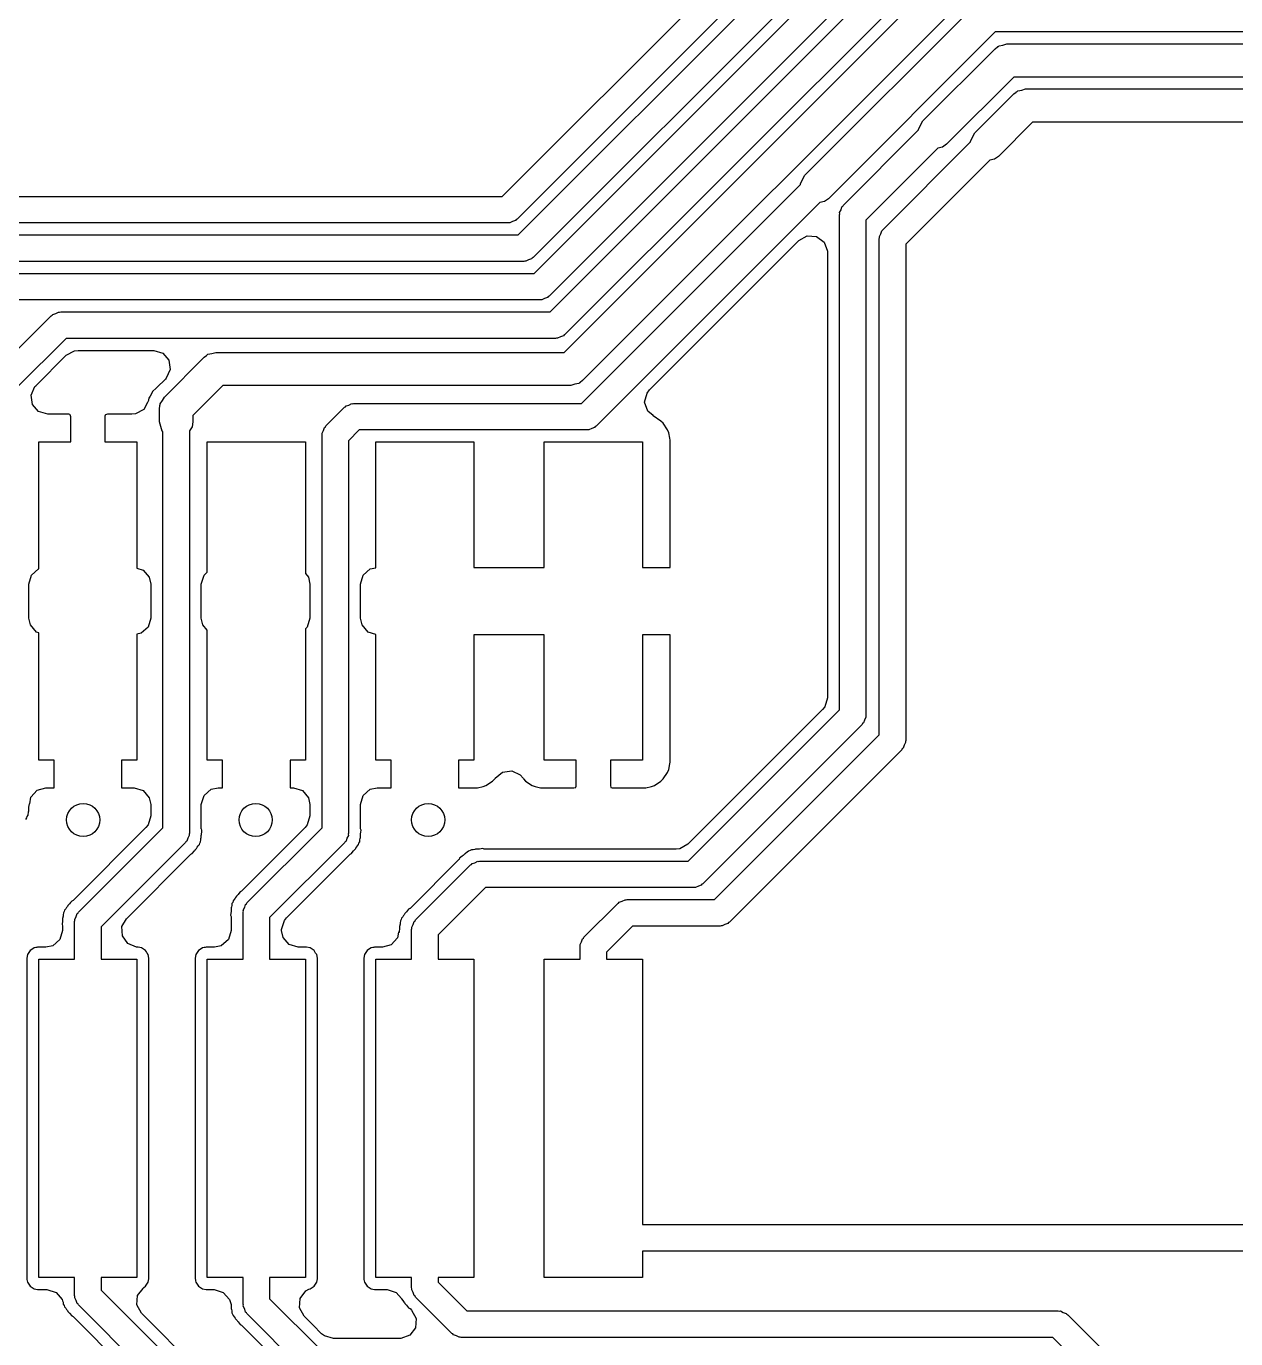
# Model space of a CAD drawing. Extents: x 115.8 to 161.6, y -138.1 to -93.2.
# Drawn here: x 138.77 to 147.89, y -133.11 to -123.22 of the extents above; entities that cross this region are included whole.
import ezdxf

# ---------------------------------------------------------------- set-up
doc = ezdxf.new("R2010")
doc.units = 0
doc.layers.add('BLACK', color=7, linetype='CONTINUOUS')

msp = doc.modelspace()

# ---------------------------------------------------------------- linework, layer by layer
at = {"layer": 'BLACK', "linetype": 'CONTINUOUS'}
for p, q in [((142.359, -124.5), (145.329, -121.529)), ((145.441, -121.7), (142.471, -124.671)), ((142.479, -124.79), (145.439, -121.829)), ((145.552, -122), (142.591, -124.961)), ((142.599, -125.08), (145.56, -122.119)), ((145.672, -122.29), (142.711, -125.251)), ((142.719, -125.37), (145.68, -122.409)), ((145.792, -122.58), (142.831, -125.541)), ((142.824, -125.675), (145.792, -122.707)), ((145.933, -122.92), (142.964, -125.888)), ((144.64, -124.34), (145.933, -123.047)), ((146.073, -123.26), (144.817, -124.517)), ((152.975, -123.26), (146.073, -123.26)), ((146.092, -123.373), (146.095, -123.37)), ((146.095, -123.37), (146.098, -123.369)), ((146.098, -123.369), (146.103, -123.365)), ((146.103, -123.365), (146.133, -123.359)), ((146.133, -123.359), (146.163, -123.35)), ((146.163, -123.35), (153.273, -123.35)), ((145.53, -123.93), (146.074, -123.387)), ((146.074, -123.387), (146.092, -123.373)), ((146.214, -123.6), (145.707, -124.107)), ((153.325, -123.6), (146.214, -123.6)), ((145.921, -124.021), (146.215, -123.727)), ((146.215, -123.727), (146.233, -123.713)), ((146.233, -123.713), (146.236, -123.71)), ((146.236, -123.71), (146.239, -123.709)), ((146.239, -123.709), (146.244, -123.705)), ((146.244, -123.705), (146.274, -123.699)), ((146.274, -123.699), (146.303, -123.69)), ((146.303, -123.69), (153.633, -123.69)), ((145.497, -123.992), (145.53, -123.93)), ((146.355, -123.94), (146.098, -124.198)), ((153.685, -123.94), (146.355, -123.94)), ((144.929, -124.567), (145.497, -123.999)), ((145.497, -123.999), (145.497, -123.992)), ((145.887, -124.083), (145.921, -124.021)), ((145.643, -124.136), (145.1, -124.679)), ((145.229, -124.748), (145.888, -124.089)), ((145.678, -124.129), (145.643, -124.136)), ((145.707, -124.107), (145.678, -124.129)), ((145.888, -124.089), (145.887, -124.083)), ((146.033, -124.227), (145.4, -124.86)), ((146.069, -124.219), (146.033, -124.227)), ((146.098, -124.198), (146.069, -124.219)), ((144.606, -124.402), (144.64, -124.34)), ((142.955, -126.06), (144.607, -124.409)), ((144.607, -124.409), (144.606, -124.402)), ((135.6, -124.5), (142.359, -124.5)), ((144.752, -124.546), (143.067, -126.231)), ((144.788, -124.538), (144.752, -124.546)), ((144.817, -124.517), (144.788, -124.538)), ((144.9, -124.638), (144.902, -124.63)), ((144.9, -128.369), (144.9, -124.638)), ((144.901, -124.622), (144.912, -124.601)), ((144.902, -124.63), (144.901, -124.622)), ((144.912, -124.601), (144.919, -124.579)), ((144.919, -124.579), (144.926, -124.574)), ((144.926, -124.574), (144.929, -124.567)), ((142.4, -124.7), (135.641, -124.7)), ((142.408, -124.698), (142.4, -124.7)), ((142.416, -124.699), (142.408, -124.698)), ((142.437, -124.688), (142.416, -124.699)), ((142.459, -124.681), (142.437, -124.688)), ((142.464, -124.674), (142.459, -124.681)), ((142.471, -124.671), (142.464, -124.674)), ((145.1, -124.679), (145.1, -128.41)), ((145.219, -124.76), (145.226, -124.755)), ((145.226, -124.755), (145.229, -124.748)), ((136.51, -124.79), (142.479, -124.79)), ((143.687, -125.739), (144.594, -124.832)), ((144.594, -124.832), (144.657, -124.798)), ((144.657, -124.798), (144.728, -124.803)), ((144.728, -124.803), (144.784, -124.845)), ((144.784, -124.845), (144.809, -124.912)), ((145.2, -124.818), (145.202, -124.811)), ((145.2, -128.559), (145.2, -124.818)), ((145.201, -124.803), (145.212, -124.782)), ((145.202, -124.811), (145.201, -124.803)), ((145.212, -124.782), (145.219, -124.76)), ((144.809, -124.912), (144.809, -124.921)), ((144.809, -124.921), (144.809, -128.279)), ((145.4, -124.86), (145.4, -128.6)), ((142.52, -124.99), (136.551, -124.99)), ((142.528, -124.988), (142.52, -124.99)), ((142.536, -124.989), (142.528, -124.988)), ((142.557, -124.978), (142.536, -124.989)), ((142.579, -124.971), (142.557, -124.978)), ((142.584, -124.964), (142.579, -124.971)), ((142.591, -124.961), (142.584, -124.964)), ((137.82, -125.08), (142.599, -125.08)), ((142.711, -125.251), (142.704, -125.254)), ((142.64, -125.28), (137.861, -125.28)), ((142.648, -125.278), (142.64, -125.28)), ((142.656, -125.279), (142.648, -125.278)), ((142.677, -125.268), (142.656, -125.279)), ((142.699, -125.261), (142.677, -125.268)), ((142.704, -125.254), (142.699, -125.261)), ((138.529, -125.829), (138.959, -125.399)), ((138.959, -125.399), (138.966, -125.396)), ((138.966, -125.396), (138.971, -125.389)), ((138.971, -125.389), (138.993, -125.382)), ((138.993, -125.382), (139.014, -125.371)), ((139.014, -125.371), (139.022, -125.372)), ((139.022, -125.372), (139.03, -125.37)), ((139.03, -125.37), (142.719, -125.37)), ((142.824, -125.544), (142.819, -125.551)), ((142.831, -125.541), (142.824, -125.544)), ((139.071, -125.57), (138.7, -125.941)), ((142.76, -125.57), (139.071, -125.57)), ((142.768, -125.568), (142.76, -125.57)), ((142.776, -125.569), (142.768, -125.568)), ((142.797, -125.558), (142.776, -125.569)), ((142.819, -125.551), (142.797, -125.558)), ((138.843, -125.927), (139.072, -125.697)), ((139.072, -125.697), (139.134, -125.663)), ((139.134, -125.663), (139.161, -125.66)), ((139.161, -125.66), (139.731, -125.66)), ((139.731, -125.66), (139.799, -125.681)), ((139.799, -125.681), (139.845, -125.734)), ((139.812, -126.012), (140.112, -125.712)), ((139.845, -125.734), (139.855, -125.804)), ((140.112, -125.712), (140.129, -125.698)), ((140.129, -125.698), (140.132, -125.695)), ((140.132, -125.695), (140.135, -125.694)), ((140.135, -125.694), (140.14, -125.69)), ((140.14, -125.69), (140.17, -125.684)), ((140.17, -125.684), (140.2, -125.675)), ((140.2, -125.675), (142.824, -125.675)), ((143.469, -125.957), (143.687, -125.739)), ((143.687, -125.739), (143.687, -125.739)), ((139.855, -125.804), (139.826, -125.869)), ((138.807, -125.998), (138.836, -125.933)), ((138.836, -125.933), (138.843, -125.927)), ((139.754, -125.941), (139.749, -125.946)), ((139.82, -125.876), (139.754, -125.941)), ((139.826, -125.869), (139.82, -125.876)), ((140.252, -125.925), (140.025, -126.152)), ((142.876, -125.925), (140.252, -125.925)), ((142.905, -125.916), (142.876, -125.925)), ((142.935, -125.91), (142.905, -125.916)), ((142.941, -125.906), (142.935, -125.91)), ((142.943, -125.905), (142.941, -125.906)), ((142.946, -125.902), (142.943, -125.905)), ((142.964, -125.888), (142.946, -125.902)), ((138.817, -126.068), (138.807, -125.998)), ((139.69, -126.042), (139.686, -126.049)), ((139.691, -126.038), (139.69, -126.042)), ((139.69, -126.042), (139.69, -126.042)), ((139.692, -126.034), (139.691, -126.038)), ((139.694, -126.021), (139.692, -126.034)), ((139.705, -126.005), (139.694, -126.021)), ((139.714, -125.988), (139.705, -126.005)), ((139.722, -125.971), (139.714, -125.988)), ((139.749, -125.946), (139.722, -125.971)), ((139.78, -126.064), (139.797, -126.039)), ((139.797, -126.039), (139.812, -126.012)), ((143.432, -126.051), (143.45, -125.982)), ((143.45, -125.982), (143.469, -125.957)), ((138.863, -126.122), (138.817, -126.068)), ((138.932, -126.142), (138.863, -126.122)), ((139.092, -126.142), (138.932, -126.142)), ((139.1, -126.144), (139.092, -126.142)), ((139.382, -126.142), (139.367, -126.146)), ((139.567, -126.142), (139.382, -126.142)), ((139.594, -126.139), (139.567, -126.142)), ((139.656, -126.105), (139.594, -126.139)), ((139.684, -126.054), (139.656, -126.105)), ((139.685, -126.054), (139.684, -126.054)), ((139.686, -126.049), (139.685, -126.053)), ((139.685, -126.053), (139.685, -126.054)), ((139.775, -126.1), (139.778, -126.078)), ((139.775, -126.2), (139.775, -126.1)), ((139.778, -126.073), (139.779, -126.071)), ((139.778, -126.078), (139.778, -126.073)), ((139.779, -126.071), (139.78, -126.064)), ((141.029, -126.229), (141.169, -126.089)), ((141.169, -126.089), (141.176, -126.086)), ((141.176, -126.086), (141.181, -126.079)), ((141.181, -126.079), (141.203, -126.072)), ((141.203, -126.072), (141.224, -126.061)), ((141.224, -126.061), (141.232, -126.062)), ((141.232, -126.062), (141.24, -126.06)), ((141.24, -126.06), (142.955, -126.06)), ((143.455, -126.118), (143.432, -126.051)), ((143.497, -126.152), (143.455, -126.118)), ((139.102, -126.145), (139.1, -126.144)), ((139.106, -126.16), (139.102, -126.145)), ((139.106, -126.35), (139.106, -126.16)), ((139.366, -126.148), (139.364, -126.156)), ((139.364, -126.156), (139.364, -126.35)), ((139.367, -126.146), (139.366, -126.148)), ((139.795, -126.268), (139.775, -126.2)), ((140.02, -126.236), (140, -126.266)), ((140.025, -126.2), (140.02, -126.236)), ((140.025, -126.152), (140.025, -126.2)), ((141.012, -126.263), (141.019, -126.241)), ((141.019, -126.241), (141.026, -126.236)), ((141.026, -126.236), (141.029, -126.229)), ((143.055, -126.241), (143.033, -126.248)), ((143.06, -126.234), (143.055, -126.241)), ((143.067, -126.231), (143.06, -126.234)), ((143.496, -126.154), (143.497, -126.152)), ((143.555, -126.193), (143.496, -126.154)), ((143.572, -126.21), (143.555, -126.193)), ((143.604, -126.259), (143.572, -126.21)), ((139.8, -126.272), (139.795, -126.268)), ((139.8, -129.259), (139.8, -126.272)), ((140, -126.266), (140, -129.3)), ((141, -126.3), (141.002, -126.292)), ((141, -129.259), (141, -126.3)), ((141.001, -126.284), (141.012, -126.263)), ((141.002, -126.292), (141.001, -126.284)), ((141.281, -126.26), (141.2, -126.341)), ((142.997, -126.26), (141.281, -126.26)), ((143.004, -126.258), (142.997, -126.26)), ((143.012, -126.259), (143.004, -126.258)), ((143.033, -126.248), (143.012, -126.259)), ((143.613, -126.281), (143.604, -126.259)), ((143.622, -126.323), (143.613, -126.281)), ((143.623, -126.336), (143.622, -126.323)), ((143.623, -127.296), (143.623, -126.336)), ((138.865, -127.307), (138.865, -126.35)), ((138.865, -126.35), (139.106, -126.35)), ((139.364, -126.35), (139.605, -126.35)), ((139.605, -126.35), (139.605, -127.302)), ((140.135, -127.333), (140.135, -126.35)), ((140.135, -126.35), (140.875, -126.35)), ((140.875, -126.35), (140.875, -127.343)), ((141.2, -126.341), (141.2, -129.3)), ((141.405, -127.299), (141.405, -126.35)), ((141.405, -126.35), (142.145, -126.35)), ((142.145, -126.35), (142.145, -127.296)), ((142.675, -127.296), (142.675, -126.35)), ((142.675, -126.35), (143.415, -126.35)), ((143.415, -126.35), (143.415, -127.296)), ((138.811, -127.354), (138.864, -127.307)), ((138.864, -127.307), (138.865, -127.307)), ((139.605, -127.302), (139.652, -127.316)), ((139.652, -127.316), (139.698, -127.37)), ((141.311, -127.354), (141.364, -127.307)), ((141.364, -127.307), (141.405, -127.299)), ((142.145, -127.296), (142.675, -127.296)), ((143.415, -127.296), (143.623, -127.296)), ((138.79, -127.422), (138.811, -127.354)), ((138.79, -127.678), (138.79, -127.422)), ((139.698, -127.37), (139.709, -127.422)), ((139.709, -127.422), (139.709, -127.678)), ((140.09, -127.422), (140.111, -127.354)), ((140.09, -127.678), (140.09, -127.422)), ((140.111, -127.354), (140.135, -127.333)), ((140.875, -127.343), (140.898, -127.37)), ((140.898, -127.37), (140.909, -127.422)), ((140.909, -127.422), (140.909, -127.678)), ((141.29, -127.422), (141.311, -127.354)), ((141.29, -127.678), (141.29, -127.422)), ((138.802, -127.73), (138.79, -127.678)), ((139.709, -127.678), (139.689, -127.746)), ((140.102, -127.73), (140.09, -127.678)), ((140.909, -127.678), (140.889, -127.746)), ((141.302, -127.73), (141.29, -127.678)), ((138.848, -127.784), (138.802, -127.73)), ((138.865, -127.789), (138.848, -127.784)), ((138.865, -128.75), (138.865, -127.789)), ((139.636, -127.793), (139.605, -127.799)), ((139.605, -127.799), (139.605, -128.75)), ((139.689, -127.746), (139.636, -127.793)), ((140.135, -127.769), (140.102, -127.73)), ((140.135, -128.75), (140.135, -127.769)), ((140.889, -127.746), (140.875, -127.759)), ((140.875, -127.759), (140.875, -128.75)), ((141.348, -127.784), (141.302, -127.73)), ((141.405, -127.801), (141.348, -127.784)), ((141.405, -128.75), (141.405, -127.801)), ((142.675, -127.804), (142.145, -127.804)), ((142.145, -127.804), (142.145, -128.75)), ((142.675, -128.75), (142.675, -127.804)), ((143.623, -127.804), (143.415, -127.804)), ((143.415, -127.804), (143.415, -128.75)), ((143.623, -128.764), (143.623, -127.804)), ((144.809, -128.279), (144.789, -128.347)), ((143.759, -129.51), (144.9, -128.369)), ((144.773, -128.368), (144.273, -128.868)), ((144.789, -128.347), (144.773, -128.368)), ((145.1, -128.41), (145.098, -128.418)), ((145.071, -128.481), (143.871, -129.681)), ((145.074, -128.474), (145.071, -128.481)), ((145.081, -128.469), (145.074, -128.474)), ((145.088, -128.447), (145.081, -128.469)), ((145.099, -128.426), (145.088, -128.447)), ((145.098, -128.418), (145.099, -128.426)), ((143.959, -129.8), (145.2, -128.559)), ((145.4, -128.6), (145.398, -128.608)), ((145.398, -128.608), (145.399, -128.616)), ((145.371, -128.671), (144.071, -129.971)), ((145.374, -128.664), (145.371, -128.671)), ((145.381, -128.659), (145.374, -128.664)), ((145.388, -128.637), (145.381, -128.659)), ((145.399, -128.616), (145.388, -128.637)), ((138.981, -128.75), (138.865, -128.75)), ((138.981, -128.958), (138.981, -128.75)), ((139.605, -128.75), (139.489, -128.75)), ((139.489, -128.75), (139.489, -128.958)), ((140.251, -128.75), (140.135, -128.75)), ((140.251, -128.958), (140.251, -128.75)), ((140.875, -128.75), (140.759, -128.75)), ((140.759, -128.75), (140.759, -128.958)), ((141.521, -128.75), (141.405, -128.75)), ((141.521, -128.958), (141.521, -128.75)), ((142.145, -128.75), (142.029, -128.75)), ((142.029, -128.75), (142.029, -128.958)), ((142.916, -128.75), (142.675, -128.75)), ((142.916, -128.944), (142.916, -128.75)), ((143.415, -128.75), (143.174, -128.75)), ((143.174, -128.75), (143.174, -128.94)), ((143.613, -128.819), (143.622, -128.777)), ((143.622, -128.777), (143.623, -128.764)), ((142.236, -128.939), (142.285, -128.907)), ((142.285, -128.907), (142.302, -128.89)), ((142.302, -128.89), (142.305, -128.885)), ((142.305, -128.885), (142.36, -128.839)), ((142.36, -128.839), (142.43, -128.83)), ((142.43, -128.83), (142.494, -128.861)), ((142.494, -128.861), (142.515, -128.885)), ((142.515, -128.885), (142.518, -128.89)), ((142.518, -128.89), (142.535, -128.907)), ((142.535, -128.907), (142.584, -128.939)), ((143.506, -128.939), (143.555, -128.907)), ((143.555, -128.907), (143.572, -128.89)), ((143.572, -128.89), (143.604, -128.841)), ((143.604, -128.841), (143.613, -128.819)), ((144.273, -128.868), (143.758, -129.383)), ((138.806, -129.028), (138.854, -128.976)), ((138.854, -128.976), (138.918, -128.958)), ((138.918, -128.958), (138.981, -128.958)), ((139.489, -128.958), (139.583, -128.958)), ((139.583, -128.958), (139.652, -128.978)), ((139.652, -128.978), (139.698, -129.032)), ((140.111, -129.016), (140.164, -128.969)), ((140.164, -128.969), (140.216, -128.958)), ((140.216, -128.958), (140.251, -128.958)), ((140.759, -128.958), (140.784, -128.958)), ((140.784, -128.958), (140.852, -128.978)), ((140.852, -128.978), (140.898, -129.032)), ((141.311, -129.016), (141.364, -128.969)), ((141.364, -128.969), (141.416, -128.958)), ((141.416, -128.958), (141.521, -128.958)), ((142.029, -128.958), (142.159, -128.958)), ((142.159, -128.958), (142.172, -128.957)), ((142.172, -128.957), (142.214, -128.948)), ((142.214, -128.948), (142.236, -128.939)), ((142.584, -128.939), (142.606, -128.948)), ((142.606, -128.948), (142.648, -128.957)), ((142.648, -128.957), (142.661, -128.958)), ((142.661, -128.958), (142.898, -128.958)), ((142.898, -128.958), (142.913, -128.954)), ((142.913, -128.954), (142.914, -128.952)), ((142.914, -128.952), (142.916, -128.944)), ((143.174, -128.94), (143.178, -128.955)), ((143.178, -128.955), (143.18, -128.956)), ((143.18, -128.956), (143.188, -128.958)), ((143.188, -128.958), (143.429, -128.958)), ((143.429, -128.958), (143.442, -128.957)), ((143.442, -128.957), (143.484, -128.948)), ((143.484, -128.948), (143.506, -128.939)), ((138.791, -129.104), (138.794, -129.078)), ((138.791, -129.111), (138.791, -129.104)), ((138.794, -129.078), (138.797, -129.078)), ((138.797, -129.078), (138.806, -129.028)), ((139.698, -129.032), (139.709, -129.084)), ((139.709, -129.084), (139.709, -129.169)), ((140.09, -129.084), (140.111, -129.016)), ((140.09, -129.267), (140.09, -129.084)), ((140.898, -129.032), (140.909, -129.084)), ((140.909, -129.084), (140.909, -129.169)), ((141.29, -129.084), (141.311, -129.016)), ((141.29, -129.267), (141.29, -129.084)), ((138.767, -129.196), (138.776, -129.185)), ((138.776, -129.185), (138.778, -129.174)), ((138.778, -129.174), (138.784, -129.165)), ((138.784, -129.165), (138.787, -129.139)), ((138.787, -129.139), (138.789, -129.132)), ((138.789, -129.129), (138.79, -129.122)), ((138.789, -129.132), (138.789, -129.129)), ((138.79, -129.115), (138.791, -129.111)), ((138.79, -129.122), (138.79, -129.115)), ((139.709, -129.169), (139.689, -129.237)), ((140.909, -129.169), (140.889, -129.237)), ((139.673, -129.258), (139.124, -129.807)), ((139.164, -129.894), (139.8, -129.259)), ((139.689, -129.237), (139.673, -129.258)), ((140, -129.3), (139.998, -129.308)), ((139.998, -129.308), (139.999, -129.316)), ((140.091, -129.268), (140.09, -129.267)), ((140.094, -129.278), (140.091, -129.268)), ((140.091, -129.304), (140.093, -129.292)), ((140.091, -129.311), (140.091, -129.304)), ((140.093, -129.292), (140.094, -129.278)), ((140.434, -129.824), (141, -129.259)), ((140.873, -129.258), (140.56, -129.571)), ((140.889, -129.237), (140.873, -129.258)), ((141.2, -129.3), (141.198, -129.308)), ((141.198, -129.308), (141.199, -129.316)), ((141.291, -129.268), (141.29, -129.267)), ((141.294, -129.278), (141.291, -129.268)), ((141.291, -129.304), (141.293, -129.292)), ((141.291, -129.311), (141.291, -129.304)), ((141.293, -129.292), (141.294, -129.278)), ((139.971, -129.371), (139.335, -130.006)), ((139.974, -129.364), (139.971, -129.371)), ((139.981, -129.359), (139.974, -129.364)), ((139.988, -129.337), (139.981, -129.359)), ((139.999, -129.316), (139.988, -129.337)), ((140.056, -129.411), (140.06, -129.405)), ((140.06, -129.405), (140.067, -129.396)), ((140.067, -129.396), (140.076, -129.385)), ((140.067, -129.396), (140.067, -129.396)), ((140.076, -129.385), (140.078, -129.374)), ((140.078, -129.374), (140.084, -129.365)), ((140.084, -129.365), (140.085, -129.364)), ((140.085, -129.364), (140.086, -129.35)), ((140.086, -129.35), (140.087, -129.339)), ((140.086, -129.35), (140.086, -129.35)), ((140.087, -129.339), (140.089, -129.332)), ((140.089, -129.329), (140.09, -129.322)), ((140.089, -129.332), (140.089, -129.329)), ((140.09, -129.315), (140.091, -129.311)), ((140.09, -129.322), (140.09, -129.315)), ((141.171, -129.371), (140.605, -129.936)), ((141.174, -129.364), (141.171, -129.371)), ((141.181, -129.359), (141.174, -129.364)), ((141.188, -129.337), (141.181, -129.359)), ((141.199, -129.316), (141.188, -129.337)), ((141.256, -129.411), (141.26, -129.405)), ((141.26, -129.405), (141.267, -129.396)), ((141.267, -129.396), (141.276, -129.385)), ((141.267, -129.396), (141.267, -129.396)), ((141.276, -129.385), (141.278, -129.374)), ((141.278, -129.374), (141.284, -129.365)), ((141.284, -129.365), (141.285, -129.364)), ((141.285, -129.364), (141.286, -129.35)), ((141.286, -129.35), (141.287, -129.339)), ((141.286, -129.35), (141.286, -129.35)), ((141.287, -129.339), (141.289, -129.332)), ((141.289, -129.329), (141.29, -129.322)), ((141.289, -129.332), (141.289, -129.329)), ((141.29, -129.315), (141.291, -129.311)), ((141.29, -129.322), (141.29, -129.315)), ((143.758, -129.383), (143.696, -129.417)), ((139.525, -129.944), (140.011, -129.458)), ((140.011, -129.458), (140.012, -129.458)), ((140.012, -129.458), (140.022, -129.453)), ((140.022, -129.453), (140.038, -129.433)), ((140.038, -129.433), (140.043, -129.427)), ((140.043, -129.427), (140.045, -129.425)), ((140.045, -129.425), (140.05, -129.42)), ((140.05, -129.42), (140.054, -129.414)), ((140.054, -129.414), (140.056, -129.411)), ((140.732, -129.937), (141.211, -129.458)), ((141.211, -129.458), (141.212, -129.458)), ((141.212, -129.458), (141.222, -129.453)), ((141.222, -129.453), (141.228, -129.445)), ((141.228, -129.445), (141.238, -129.433)), ((141.238, -129.433), (141.243, -129.427)), ((141.243, -129.427), (141.245, -129.425)), ((141.245, -129.425), (141.25, -129.42)), ((141.25, -129.42), (141.254, -129.414)), ((141.254, -129.414), (141.256, -129.411)), ((142.032, -129.499), (141.664, -129.867)), ((142.033, -129.498), (142.032, -129.499)), ((142.037, -129.488), (142.033, -129.498)), ((142.057, -129.472), (142.037, -129.488)), ((142.063, -129.467), (142.057, -129.472)), ((142.066, -129.465), (142.063, -129.467)), ((142.071, -129.46), (142.066, -129.465)), ((142.077, -129.456), (142.071, -129.46)), ((142.079, -129.454), (142.077, -129.456)), ((142.085, -129.45), (142.079, -129.454)), ((142.094, -129.443), (142.085, -129.45)), ((142.105, -129.434), (142.094, -129.443)), ((142.094, -129.443), (142.094, -129.443)), ((142.116, -129.431), (142.105, -129.434)), ((142.126, -129.425), (142.116, -129.431)), ((142.14, -129.424), (142.126, -129.425)), ((142.151, -129.423), (142.14, -129.424)), ((142.14, -129.424), (142.14, -129.424)), ((142.158, -129.421), (142.151, -129.423)), ((142.162, -129.421), (142.158, -129.421)), ((142.169, -129.419), (142.162, -129.421)), ((142.176, -129.419), (142.169, -129.419)), ((142.179, -129.419), (142.176, -129.419)), ((142.186, -129.419), (142.179, -129.419)), ((142.187, -129.419), (142.186, -129.419)), ((142.212, -129.416), (142.187, -129.419)), ((142.222, -129.419), (142.212, -129.416)), ((142.223, -129.419), (142.222, -129.419)), ((143.669, -129.419), (142.223, -129.419)), ((143.696, -129.417), (143.669, -129.419)), ((140.56, -129.571), (140.394, -129.737)), ((141.704, -129.954), (142.119, -129.539)), ((142.119, -129.539), (142.126, -129.536)), ((142.126, -129.536), (142.131, -129.529)), ((142.131, -129.529), (142.153, -129.522)), ((142.153, -129.522), (142.174, -129.511)), ((142.174, -129.511), (142.182, -129.512)), ((142.182, -129.512), (142.19, -129.51)), ((142.19, -129.51), (143.759, -129.51)), ((143.837, -129.698), (143.816, -129.709)), ((143.859, -129.691), (143.837, -129.698)), ((143.864, -129.684), (143.859, -129.691)), ((143.871, -129.681), (143.864, -129.684)), ((140.338, -129.799), (140.329, -129.81)), ((140.345, -129.79), (140.338, -129.799)), ((140.338, -129.799), (140.338, -129.799)), ((140.349, -129.784), (140.345, -129.79)), ((140.351, -129.781), (140.349, -129.784)), ((140.355, -129.775), (140.351, -129.781)), ((140.36, -129.77), (140.355, -129.775)), ((140.362, -129.768), (140.36, -129.77)), ((140.367, -129.762), (140.362, -129.768)), ((140.374, -129.753), (140.367, -129.762)), ((140.383, -129.742), (140.374, -129.753)), ((140.374, -129.753), (140.374, -129.753)), ((140.393, -129.737), (140.383, -129.742)), ((140.394, -129.737), (140.393, -129.737)), ((142.231, -129.71), (141.875, -130.066)), ((143.8, -129.71), (142.231, -129.71)), ((143.263, -129.812), (143.284, -129.801)), ((143.284, -129.801), (143.292, -129.802)), ((143.292, -129.802), (143.3, -129.8)), ((143.3, -129.8), (143.959, -129.8)), ((143.808, -129.708), (143.8, -129.71)), ((143.816, -129.709), (143.808, -129.708)), ((139.051, -129.9), (139.049, -129.915)), ((139.057, -129.891), (139.051, -129.9)), ((139.059, -129.88), (139.057, -129.891)), ((139.068, -129.869), (139.059, -129.88)), ((139.075, -129.86), (139.068, -129.869)), ((139.068, -129.869), (139.068, -129.869)), ((139.079, -129.854), (139.075, -129.86)), ((139.081, -129.851), (139.079, -129.854)), ((139.085, -129.845), (139.081, -129.851)), ((139.09, -129.84), (139.085, -129.845)), ((139.092, -129.838), (139.09, -129.84)), ((139.097, -129.832), (139.092, -129.838)), ((139.104, -129.823), (139.097, -129.832)), ((139.105, -129.823), (139.104, -129.823)), ((139.113, -129.812), (139.105, -129.823)), ((139.123, -129.807), (139.113, -129.812)), ((139.124, -129.807), (139.123, -129.807)), ((139.154, -129.906), (139.161, -129.901)), ((139.161, -129.901), (139.164, -129.894)), ((140.314, -129.891), (140.311, -129.917)), ((140.316, -129.866), (140.314, -129.873)), ((140.314, -129.873), (140.314, -129.88)), ((140.314, -129.88), (140.314, -129.884)), ((140.314, -129.884), (140.314, -129.891)), ((140.318, -129.856), (140.316, -129.863)), ((140.316, -129.863), (140.316, -129.866)), ((140.319, -129.845), (140.318, -129.856)), ((140.321, -129.83), (140.319, -129.845)), ((140.319, -129.845), (140.319, -129.845)), ((140.327, -129.821), (140.321, -129.83)), ((140.329, -129.81), (140.327, -129.821)), ((140.405, -129.895), (140.407, -129.887)), ((140.405, -130.25), (140.405, -129.895)), ((140.406, -129.879), (140.417, -129.858)), ((140.407, -129.887), (140.406, -129.879)), ((140.417, -129.858), (140.424, -129.836)), ((140.424, -129.836), (140.431, -129.831)), ((140.431, -129.831), (140.434, -129.824)), ((141.63, -129.9), (141.625, -129.905)), ((141.632, -129.898), (141.63, -129.9)), ((141.637, -129.892), (141.632, -129.898)), ((141.644, -129.883), (141.637, -129.892)), ((141.653, -129.872), (141.644, -129.883)), ((141.644, -129.883), (141.644, -129.883)), ((141.663, -129.867), (141.653, -129.872)), ((141.664, -129.867), (141.663, -129.867)), ((142.974, -130.084), (143.229, -129.829)), ((143.229, -129.829), (143.236, -129.826)), ((143.236, -129.826), (143.241, -129.819)), ((143.241, -129.819), (143.263, -129.812)), ((139.044, -129.961), (139.041, -129.987)), ((139.041, -129.987), (139.044, -129.997)), ((139.046, -129.936), (139.044, -129.943)), ((139.044, -129.943), (139.044, -129.95)), ((139.044, -129.95), (139.044, -129.954)), ((139.044, -129.954), (139.044, -129.961)), ((139.044, -129.997), (139.044, -129.998)), ((139.044, -129.998), (139.044, -130.034)), ((139.048, -129.926), (139.046, -129.933)), ((139.046, -129.933), (139.046, -129.936)), ((139.049, -129.915), (139.048, -129.926)), ((139.049, -129.915), (139.049, -129.915)), ((139.135, -129.965), (139.137, -129.957)), ((139.135, -130.25), (139.135, -129.965)), ((139.136, -129.949), (139.147, -129.928)), ((139.137, -129.957), (139.136, -129.949)), ((139.147, -129.928), (139.154, -129.906)), ((139.492, -130.003), (139.525, -129.944)), ((140.311, -129.917), (140.314, -129.927)), ((140.314, -129.927), (140.314, -129.928)), ((140.314, -129.928), (140.314, -130.034)), ((140.605, -129.936), (140.605, -130.25)), ((140.695, -130.026), (140.716, -129.958)), ((140.716, -129.958), (140.732, -129.937)), ((141.586, -129.996), (141.584, -130.003)), ((141.588, -129.986), (141.586, -129.993)), ((141.586, -129.993), (141.586, -129.996)), ((141.589, -129.975), (141.588, -129.986)), ((141.591, -129.96), (141.589, -129.975)), ((141.589, -129.975), (141.589, -129.975)), ((141.597, -129.951), (141.591, -129.96)), ((141.599, -129.94), (141.597, -129.951)), ((141.608, -129.929), (141.599, -129.94)), ((141.615, -129.92), (141.608, -129.929)), ((141.608, -129.929), (141.608, -129.929)), ((141.619, -129.914), (141.615, -129.92)), ((141.621, -129.911), (141.619, -129.914)), ((141.625, -129.905), (141.621, -129.911)), ((141.676, -130.009), (141.687, -129.988)), ((141.687, -129.988), (141.694, -129.966)), ((141.694, -129.966), (141.701, -129.961)), ((141.701, -129.961), (141.704, -129.954)), ((143.341, -130), (143.145, -130.196)), ((144, -130), (143.341, -130)), ((144.008, -129.998), (144, -130)), ((144.016, -129.999), (144.008, -129.998)), ((144.037, -129.988), (144.016, -129.999)), ((144.059, -129.981), (144.037, -129.988)), ((144.064, -129.974), (144.059, -129.981)), ((144.071, -129.971), (144.064, -129.974)), ((139.044, -130.034), (139.024, -130.102)), ((139.335, -130.006), (139.335, -130.25)), ((139.495, -130.074), (139.492, -130.003)), ((139.536, -130.132), (139.495, -130.074)), ((140.314, -130.034), (140.294, -130.102)), ((140.695, -130.034), (140.695, -130.026)), ((140.707, -130.086), (140.695, -130.034)), ((140.753, -130.139), (140.707, -130.086)), ((141.569, -130.089), (141.521, -130.142)), ((141.576, -130.046), (141.569, -130.089)), ((141.581, -130.047), (141.576, -130.046)), ((141.582, -130.04), (141.581, -130.047)), ((141.584, -130.021), (141.582, -130.04)), ((141.584, -130.003), (141.584, -130.01)), ((141.584, -130.01), (141.584, -130.014)), ((141.584, -130.014), (141.584, -130.021)), ((141.675, -130.025), (141.677, -130.017)), ((141.675, -130.25), (141.675, -130.025)), ((141.677, -130.017), (141.676, -130.009)), ((141.875, -130.066), (141.875, -130.25)), ((142.957, -130.118), (142.964, -130.096)), ((142.964, -130.096), (142.971, -130.091)), ((142.971, -130.091), (142.974, -130.084)), ((138.8, -130.185), (138.78, -130.215)), ((138.819, -130.172), (138.8, -130.185)), ((138.83, -130.165), (138.819, -130.172)), ((138.819, -130.172), (138.819, -130.172)), ((138.819, -130.172), (138.819, -130.172)), ((138.842, -130.162), (138.83, -130.165)), ((138.85, -130.161), (138.842, -130.162)), ((138.842, -130.162), (138.842, -130.162)), ((138.856, -130.16), (138.85, -130.161)), ((138.85, -130.161), (138.85, -130.161)), ((138.918, -130.16), (138.856, -130.16)), ((138.971, -130.148), (138.918, -130.16)), ((139.024, -130.102), (138.971, -130.148)), ((139.602, -130.159), (139.536, -130.132)), ((139.608, -130.159), (139.602, -130.159)), ((139.614, -130.159), (139.608, -130.159)), ((139.64, -130.165), (139.614, -130.159)), ((139.67, -130.185), (139.64, -130.165)), ((139.677, -130.195), (139.67, -130.185)), ((139.682, -130.203), (139.677, -130.195)), ((140.07, -130.185), (140.05, -130.215)), ((140.089, -130.172), (140.07, -130.185)), ((140.1, -130.165), (140.089, -130.172)), ((140.089, -130.172), (140.089, -130.172)), ((140.089, -130.172), (140.089, -130.172)), ((140.112, -130.162), (140.1, -130.165)), ((140.12, -130.161), (140.112, -130.162)), ((140.112, -130.162), (140.112, -130.162)), ((140.126, -130.16), (140.12, -130.161)), ((140.12, -130.161), (140.12, -130.161)), ((140.189, -130.16), (140.126, -130.16)), ((140.241, -130.148), (140.189, -130.16)), ((140.294, -130.102), (140.241, -130.148)), ((140.821, -130.159), (140.753, -130.139)), ((140.884, -130.159), (140.821, -130.159)), ((140.91, -130.165), (140.884, -130.159)), ((140.94, -130.185), (140.91, -130.165)), ((140.947, -130.195), (140.94, -130.185)), ((140.952, -130.203), (140.947, -130.195)), ((141.34, -130.185), (141.32, -130.215)), ((141.359, -130.172), (141.34, -130.185)), ((141.37, -130.165), (141.359, -130.172)), ((141.359, -130.172), (141.359, -130.172)), ((141.359, -130.172), (141.359, -130.172)), ((141.382, -130.162), (141.37, -130.165)), ((141.39, -130.161), (141.382, -130.162)), ((141.382, -130.162), (141.382, -130.162)), ((141.396, -130.16), (141.39, -130.161)), ((141.39, -130.161), (141.39, -130.161)), ((141.456, -130.16), (141.396, -130.16)), ((141.521, -130.142), (141.456, -130.16)), ((142.945, -130.155), (142.947, -130.147)), ((142.945, -130.25), (142.945, -130.155)), ((142.946, -130.139), (142.957, -130.118)), ((142.947, -130.147), (142.946, -130.139)), ((143.145, -130.196), (143.145, -130.25)), ((138.78, -130.215), (138.774, -130.241)), ((138.774, -130.241), (138.775, -132.659)), ((138.865, -132.65), (138.865, -130.25)), ((138.865, -130.25), (139.135, -130.25)), ((139.335, -130.25), (139.605, -130.25)), ((139.605, -130.25), (139.605, -132.65)), ((139.69, -130.215), (139.682, -130.203)), ((139.695, -130.241), (139.69, -130.215)), ((139.695, -132.659), (139.695, -130.241)), ((140.05, -130.215), (140.044, -130.241)), ((140.044, -130.241), (140.045, -132.659)), ((140.135, -132.65), (140.135, -130.25)), ((140.135, -130.25), (140.405, -130.25)), ((140.605, -130.25), (140.875, -130.25)), ((140.875, -130.25), (140.875, -132.65)), ((140.96, -130.215), (140.952, -130.203)), ((140.965, -130.241), (140.96, -130.215)), ((140.965, -132.659), (140.965, -130.241)), ((141.32, -130.215), (141.314, -130.241)), ((141.314, -130.241), (141.315, -132.659)), ((141.405, -132.65), (141.405, -130.25)), ((141.405, -130.25), (141.675, -130.25)), ((141.875, -130.25), (142.145, -130.25)), ((142.145, -130.25), (142.145, -132.65)), ((142.675, -132.65), (142.675, -130.25)), ((142.675, -130.25), (142.945, -130.25)), ((143.145, -130.25), (143.415, -130.25)), ((143.415, -130.25), (143.415, -132.25)), ((143.415, -132.25), (148.55, -132.25)), ((148.45, -132.45), (143.415, -132.45)), ((143.415, -132.45), (143.415, -132.65)), ((138.775, -132.659), (138.776, -132.665)), ((138.776, -132.665), (138.776, -132.665)), ((138.776, -132.665), (138.777, -132.673)), ((139.135, -132.65), (138.865, -132.65)), ((139.135, -132.785), (139.135, -132.65)), ((139.605, -132.65), (139.335, -132.65)), ((139.335, -132.65), (139.335, -132.744)), ((139.69, -132.685), (139.695, -132.659)), ((140.045, -132.659), (140.046, -132.665)), ((140.046, -132.665), (140.046, -132.665)), ((140.046, -132.665), (140.047, -132.673)), ((140.405, -132.65), (140.135, -132.65)), ((140.405, -132.85), (140.405, -132.65)), ((140.875, -132.65), (140.605, -132.65)), ((140.605, -132.65), (140.605, -132.809)), ((140.96, -132.685), (140.965, -132.659)), ((141.315, -132.659), (141.316, -132.665)), ((141.316, -132.665), (141.316, -132.665)), ((141.316, -132.665), (141.317, -132.673)), ((141.675, -132.65), (141.405, -132.65)), ((141.675, -132.725), (141.675, -132.65)), ((142.145, -132.65), (141.875, -132.65)), ((141.875, -132.65), (141.875, -132.684)), ((143.415, -132.65), (142.675, -132.65)), ((138.777, -132.673), (138.78, -132.685)), ((138.78, -132.685), (138.8, -132.715)), ((138.8, -132.715), (138.83, -132.735)), ((138.83, -132.735), (138.856, -132.74)), ((138.856, -132.74), (138.926, -132.74)), ((138.926, -132.74), (138.995, -132.761)), ((138.995, -132.761), (139.041, -132.814)), ((139.335, -132.744), (140.091, -133.5)), ((139.609, -132.785), (139.651, -132.731)), ((139.651, -132.731), (139.653, -132.729)), ((139.651, -132.731), (139.651, -132.731)), ((139.653, -132.729), (139.657, -132.724)), ((139.657, -132.724), (139.67, -132.715)), ((139.67, -132.715), (139.69, -132.685)), ((140.047, -132.673), (140.05, -132.685)), ((140.05, -132.685), (140.07, -132.715)), ((140.07, -132.715), (140.1, -132.735)), ((140.1, -132.735), (140.126, -132.74)), ((140.126, -132.74), (140.188, -132.74)), ((140.188, -132.74), (140.256, -132.761)), ((140.256, -132.761), (140.303, -132.814)), ((140.836, -132.807), (140.878, -132.75)), ((140.878, -132.75), (140.901, -132.737)), ((140.901, -132.737), (140.91, -132.735)), ((140.91, -132.735), (140.94, -132.715)), ((140.94, -132.715), (140.96, -132.685)), ((141.317, -132.673), (141.32, -132.685)), ((141.32, -132.685), (141.34, -132.715)), ((141.34, -132.715), (141.37, -132.735)), ((141.37, -132.735), (141.396, -132.74)), ((141.396, -132.74), (141.49, -132.74)), ((141.49, -132.74), (141.558, -132.761)), ((141.558, -132.761), (141.598, -132.806)), ((141.677, -132.733), (141.675, -132.725)), ((141.676, -132.741), (141.677, -132.733)), ((141.687, -132.762), (141.676, -132.741)), ((141.694, -132.784), (141.687, -132.762)), ((141.875, -132.684), (142.091, -132.9)), ((139.041, -132.814), (139.045, -132.825)), ((139.045, -132.825), (139.049, -132.835)), ((139.049, -132.835), (139.05, -132.849)), ((139.05, -132.849), (139.056, -132.859)), ((139.056, -132.859), (139.059, -132.87)), ((139.137, -132.793), (139.135, -132.785)), ((139.136, -132.801), (139.137, -132.793)), ((139.147, -132.822), (139.136, -132.801)), ((139.154, -132.844), (139.147, -132.822)), ((139.161, -132.849), (139.154, -132.844)), ((139.164, -132.856), (139.161, -132.849)), ((139.979, -133.671), (139.164, -132.856)), ((139.604, -132.856), (139.609, -132.785)), ((139.638, -132.918), (139.604, -132.856)), ((140.303, -132.814), (140.314, -132.853)), ((140.314, -132.853), (140.314, -132.854)), ((140.314, -132.854), (140.314, -132.861)), ((140.314, -132.861), (140.314, -132.864)), ((140.314, -132.864), (140.314, -132.871)), ((140.407, -132.858), (140.405, -132.85)), ((140.406, -132.866), (140.407, -132.858)), ((140.417, -132.887), (140.406, -132.866)), ((140.605, -132.809), (140.996, -133.2)), ((140.831, -132.878), (140.836, -132.807)), ((141.598, -132.806), (141.599, -132.81)), ((141.599, -132.81), (141.608, -132.821)), ((141.608, -132.821), (141.608, -132.821)), ((141.608, -132.821), (141.615, -132.83)), ((141.615, -132.83), (141.619, -132.836)), ((141.619, -132.836), (141.621, -132.838)), ((141.621, -132.838), (141.625, -132.844)), ((141.625, -132.844), (141.63, -132.849)), ((141.63, -132.849), (141.632, -132.852)), ((141.632, -132.852), (141.637, -132.858)), ((141.637, -132.858), (141.653, -132.878)), ((141.701, -132.789), (141.694, -132.784)), ((141.704, -132.796), (141.701, -132.789)), ((141.979, -133.071), (141.704, -132.796)), ((139.059, -132.87), (139.068, -132.881)), ((139.068, -132.881), (139.068, -132.881)), ((139.068, -132.881), (139.075, -132.89)), ((139.075, -132.89), (139.079, -132.896)), ((139.079, -132.896), (139.081, -132.898)), ((139.081, -132.898), (139.085, -132.904)), ((139.085, -132.904), (139.09, -132.909)), ((139.09, -132.909), (139.092, -132.912)), ((139.092, -132.912), (139.097, -132.918)), ((139.097, -132.918), (139.113, -132.938)), ((139.113, -132.938), (139.123, -132.942)), ((139.123, -132.942), (139.124, -132.943)), ((139.124, -132.943), (139.497, -133.316)), ((140.092, -133.373), (139.638, -132.918)), ((140.314, -132.871), (140.316, -132.878)), ((140.316, -132.878), (140.316, -132.882)), ((140.316, -132.882), (140.318, -132.889)), ((140.318, -132.889), (140.319, -132.9)), ((140.319, -132.9), (140.319, -132.9)), ((140.319, -132.9), (140.32, -132.914)), ((140.32, -132.914), (140.326, -132.924)), ((140.326, -132.924), (140.329, -132.935)), ((140.329, -132.935), (140.338, -132.946)), ((140.338, -132.946), (140.338, -132.946)), ((140.338, -132.946), (140.345, -132.955)), ((140.345, -132.955), (140.349, -132.961)), ((140.349, -132.961), (140.351, -132.963)), ((140.351, -132.963), (140.355, -132.969)), ((140.424, -132.909), (140.417, -132.887)), ((140.431, -132.914), (140.424, -132.909)), ((140.434, -132.921), (140.431, -132.914)), ((140.884, -133.371), (140.434, -132.921)), ((140.865, -132.94), (140.831, -132.878)), ((140.932, -133.008), (140.865, -132.94)), ((141.653, -132.878), (141.663, -132.882)), ((141.663, -132.882), (141.664, -132.883)), ((141.664, -132.883), (141.675, -132.894)), ((141.675, -132.894), (141.709, -132.957)), ((141.709, -132.957), (141.704, -133.028)), ((142.091, -132.9), (146.55, -132.9)), ((146.55, -132.9), (146.558, -132.902)), ((146.558, -132.902), (146.566, -132.901)), ((146.566, -132.901), (146.587, -132.912)), ((146.587, -132.912), (146.609, -132.919)), ((146.609, -132.919), (146.614, -132.926)), ((146.614, -132.926), (146.621, -132.929)), ((146.621, -132.929), (147.071, -133.379)), ((140.355, -132.969), (140.36, -132.974)), ((140.36, -132.974), (140.362, -132.977)), ((140.362, -132.977), (140.367, -132.983)), ((140.367, -132.983), (140.383, -133.003)), ((140.383, -133.003), (140.393, -133.007)), ((140.393, -133.007), (140.394, -133.008)), ((140.394, -133.008), (140.58, -133.194)), ((140.997, -133.073), (140.932, -133.008)), ((141.704, -133.028), (141.661, -133.084)), ((141.018, -133.089), (140.997, -133.073)), ((141.086, -133.109), (141.018, -133.089)), ((141.586, -133.109), (141.086, -133.109)), ((141.595, -133.109), (141.586, -133.109)), ((141.661, -133.084), (141.595, -133.109)), ((141.986, -133.074), (141.979, -133.071)), ((141.991, -133.081), (141.986, -133.074)), ((142.013, -133.088), (141.991, -133.081)), ((142.034, -133.099), (142.013, -133.088)), ((142.042, -133.098), (142.034, -133.099)), ((142.05, -133.1), (142.042, -133.098)), ((146.509, -133.1), (142.05, -133.1)), ((146.896, -133.487), (146.509, -133.1))]:
    msp.add_line(p, q, dxfattribs=at)
at = {"layer": 'BLACK'}
for centre in [(139.2, -129.2), (140.5, -129.2), (141.8, -129.2)]:
    msp.add_circle(centre, 0.125, dxfattribs=at)

doc.saveas('drawing.dxf')
